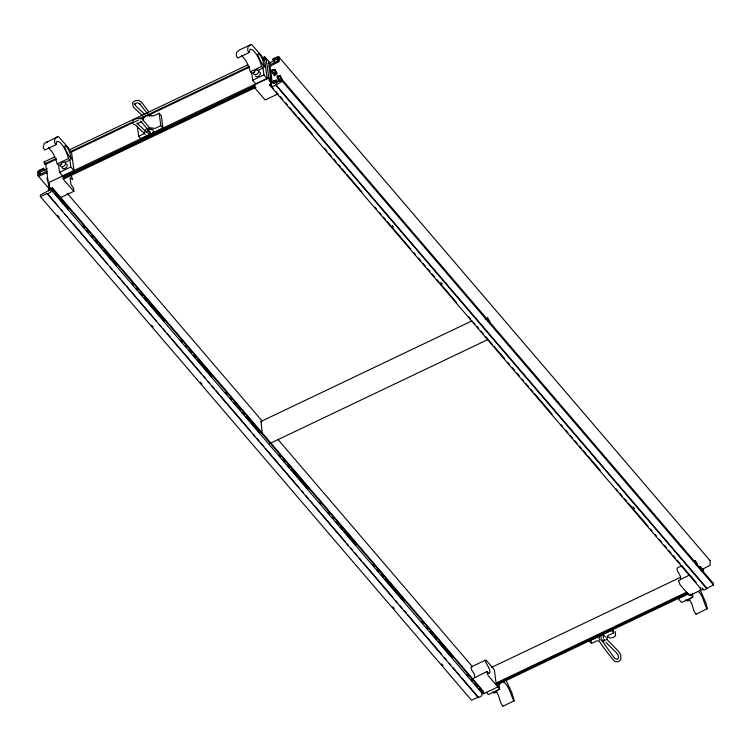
<?xml version="1.0" encoding="UTF-8"?>
<svg xmlns="http://www.w3.org/2000/svg" width="751" height="751" viewBox="0 0 751 751"><rect width="100%" height="100%" fill="white"/><g stroke="black" fill="none" stroke-linecap="round" stroke-linejoin="round"><path stroke-width="1.13" d="M149.28 116.424L149.289 115.335L150.744 114.912L151.636 115.738M70.594 151.974L68.454 147.863L58.662 136.804L57.63 136.701L44.168 143.497L43.248 147.543L44.675 150.078L55.95 144.708L57.057 141.207L59.808 142.164L63.093 146.088A11.913 3.53 64.5 0 1 67.271 154.697L68.529 158.499L69.899 160.094L70.791 166.966L74.049 170.777L62.784 176.147L59.526 172.345L58.634 165.464L57.264 163.878L56.006 160.066A11.913 3.53 64.5 0 0 51.819 151.458L48.543 147.534M64.821 178.147C64.229 179.517 62.202 173.65 63 177.79A1.868 0.554 64.5 0 0 64.098 180.184L73.851 191.28L73.532 188.266L70.941 184.305L70.059 177.724L72.631 179.583L71.176 175.405M56.203 158.452L44.6 163.981L44.722 163.38M262.991 59.845L265.103 58.841L265.187 57.911L266.23 59.132L268.774 77.672L270.773 80.291L269.468 78.573M269.111 66.614L270.144 64.727L278.255 60.747L277.832 57.517L272.923 59.751L274.444 61.535M500.157 683.926L500.701 682.227M472.022 320.837L261.019 421.452L262.221 433.149M143.066 120.094L144.079 117.062L147.327 115.288L153.514 115.954L159.184 113.26L161.343 115.776L162.958 128.205L153.213 132.852L153.12 129.67L149.327 128.947M606.611 639.617L607.972 635.581L613.642 632.877L613.201 629.479M472.454 678.848L487.146 671.469L489.014 673.6L489.464 673.243C492.112 669.685 482.827 660.598 486.413 660.505L494.327 669.742L495.885 681.739L497.96 684.518L498.251 686.264A1.868 0.554 64.5 0 1 497.491 686.489L488.413 675.881L487.108 673.29L487.146 671.469M47.379 177.743L46.919 178.588L47.801 180.982M48.909 190.989L48.327 189.393L48.777 188.548M272.331 71.092L274.885 69.261L277.091 73.213L276.631 74.058L274.537 75.044L272.331 71.092L274.885 69.261M274.537 75.044L274.997 74.199M274.322 83.492L273.74 81.897L274.19 81.052L276.284 80.066L277.617 81.615M277.57 77.212L280.114 75.382L282.32 79.334L281.869 80.169L279.776 81.164L277.57 77.212L280.114 75.382M273.74 81.897L276.284 80.066M489.436 322.77L489.887 321.926L487.681 317.973L487.23 318.818L488.103 321.212M695.351 560.481L694.9 561.326L695.773 563.719L697.106 565.278L697.557 564.433L695.351 560.481L693.267 561.466M700.589 566.601L700.139 567.437L701.012 569.84L702.345 571.389L702.795 570.544L700.589 566.601L698.496 567.587M701.866 569.568L701.922 568.976M497.857 690.131L495.116 692.891L493.473 692.901L492.684 691.821M690.995 598.031L688.263 600.791L686.621 600.8L685.832 599.73M254.983 85.483L254.382 84.882L254.533 86.459A1.868 0.554 64.5 0 0 255.631 88.853L264.709 99.461L265.676 99.507M495.735 691.155C499.481 694.093 500.091 705.208 502.926 705.752M502.757 706.4L514.228 700.73L511.703 692.338L505.892 680.209M689.484 600.04C693.145 603.513 692.769 611.68 696.102 614.008M695.895 614.299L707.367 608.639L705.978 603.166L700.054 589.563M241.681 55.433L244.967 59.357A11.913 3.53 64.5 0 1 249.144 67.966L250.412 71.777L251.773 73.373L252.665 80.244L255.922 84.056L267.187 78.677L264.624 59.902L263.582 58.681L263.432 59.958L261.601 55.762L251.801 44.713L250.778 44.6L239.503 49.979L236.668 52.241C236.03 53.772 236.199 57.743 238.039 57.714M237.823 57.987L249.088 52.608L250.205 49.106L252.946 50.064L256.232 53.988A11.913 3.53 64.5 0 1 260.419 62.596L261.677 66.407L263.038 67.994L263.93 74.875L267.187 78.677M270.097 63.037L266.474 58.691M272.078 69.927L271.824 71.767L274.444 75.785L274.697 73.945M148.163 129.134L146.727 132.72M604.855 639.279L604.142 639.983L600.988 639.918M701.603 569.849L710.211 565.081L710.042 560.631L278.978 57.038L277.645 56.635L272.81 58.935L272.923 59.751M485.728 660.007L471.243 666.916C469.938 670.53 475.712 672.84 474.576 676.858M57.63 136.701L54.795 138.973L54.579 142.568L55.95 144.708M250.778 44.6L247.933 46.872L247.717 50.477L249.088 52.608M132.73 120.611L135.377 118.94L140.202 118.076M48.327 189.393L50.42 188.388M44.6 163.981L44.14 161.963L54.692 156.931M69.468 149.881L247.764 64.868M262.54 57.818L264.643 56.813L266.549 58.785M69.918 151.909L133.218 121.728M139.555 118.705L249.276 66.388M49.078 183.77L48.271 182.822L45.727 164.272L56.278 159.24M71.054 152.2L138.578 120M140.681 118.996L144.905 116.987M147.018 115.983L249.351 67.177M264.127 60.136L266.23 59.132M44.985 170.083L43.455 168.299L38.63 170.608L37.55 172.167L38.019 175.762L49.463 189.13M137.058 123.812L141.779 121.559M57.264 163.878L68.529 158.499M250.412 71.777L261.677 66.407M47.341 168.731L39.944 172.261L40.197 174.223M268.238 63.403L277.748 58.86L279.278 60.643M47.229 171.021L39.099 174.795L38.677 171.566L43.567 169.125L43.455 168.299M58.634 165.464L61.704 164M64.774 162.535L69.899 160.094M251.773 73.373L254.842 71.908M257.922 70.444L263.038 67.994M148.003 128.177L145.694 129.501L144.342 133.547L138.672 136.25L140.822 138.766L150.557 134.119L150.266 131.857M59.526 172.345L70.791 166.966M252.665 80.244L263.93 74.875M159.184 113.26L160.798 125.699L155.138 128.393L148.942 127.726M48.271 182.822L268.774 77.672M63.844 176.729L254.814 85.67M63.197 178.24L255.209 86.684M63.807 178.916L255.819 87.351M50.796 188.614L52.41 187.844L483.466 691.436L483.597 692.413L481.982 693.182L481.907 695.67L478.303 697.717L47.153 193.476L40.47 196.668L471.534 700.251L478.218 697.069L461.433 677.458M47.238 194.133L50.843 192.087L50.927 189.599L52.532 188.83L52.41 187.844M700.749 587.826L700.88 588.803L269.816 85.22L271.43 84.45L271.637 86.083L272.979 86.496L282.385 81.305L282.169 79.662L274.087 83.521L272.303 82.986L270.247 67.111L271.327 65.553L279.147 61.498L278.978 57.038M60.399 197.691L73.851 191.28M265.385 99.949L277.804 94.025M269.59 443.644L487.981 339.499M682.434 566.216C671.009 567.812 681.251 573.06 680.594 578.627M491.445 667.451L680.631 577.237M689.033 575.21L678.472 580.617L679.946 584.55L689.024 595.158A1.868 0.554 64.5 0 0 689.784 594.942M495.566 683.316L686.527 592.257M496.42 683.814L687.39 592.755M497.246 683.598L687.156 593.037M497.237 684.762L688.198 593.703M688.545 593.788L678.303 598.669L681.561 602.48L692.826 597.111L692.384 593.675M483.719 693.68L498.204 686.78M689.737 595.449L703.189 589.037M702.485 588.042L702.701 589.676L704.034 590.079L713.45 584.898L713.234 583.255L282.169 79.662M599.993 639.796L598.913 638.528L599.561 636.82L599.091 636.266L589.357 640.913L591.506 643.429L597.176 640.725L599.373 641.035M498.936 683.476L499.687 689.202L488.422 694.581L486.46 692.291M605.24 640.5L602.659 641.504M273.204 73.495L275.298 72.5L276.631 74.058M278.443 79.606L280.536 78.62L281.869 80.169M485.587 318.968L487.681 317.973M46.365 142.07L47.397 142.183M148.52 133.387L150.557 134.119M44.14 161.963L46.13 164.122M133.04 123.859L135.114 124.722L145.375 134.373M255.509 76.189L256.804 76.752L258.597 76.161L260.053 74.696L260.494 73.035L259.705 71.965M607.174 636.529L609.774 637.937L613.06 637.646L615.595 635.853L615.257 631.431M269.018 78.048L269.018 79.55A1.868 0.554 64.5 0 0 270.116 81.943L271.627 83.708M261.019 421.452L261.742 421.865M707.16 608.93C703.828 603.72 703.527 596.407 698.655 591.835M514.022 701.021C510.558 694.975 509.694 686.836 503.743 682.068M471.243 666.916L471.928 667.404M273.364 70.406L272.482 69.73L272.228 71.58L274.847 75.598L275.101 73.748M278.602 76.527L277.72 75.851L277.457 77.7L280.076 81.709M278.199 76.715L277.316 76.048L276.875 76.489L278.79 81.23M274.772 81.211L273.88 80.535L273.627 82.375M274.368 81.399L273.477 80.733L273.223 82.572M485.277 318.452L486.169 319.119M144.774 114.405L135.33 105.562L135.133 103.497L134.429 104.229L136.034 103.103L138.193 102.906L140.127 103.957L139.367 103.441L147.196 113.326L148.491 112.5L148.454 111.383L141.244 101.826L138.588 100.381L135.218 100.69L132.608 102.53L133.171 106.933L142.859 116.001M136.945 123.108L147.224 132.767M605.85 642.293L616.214 652.572L618.336 655.632L618.477 658.439L617.322 659.303L614.806 658.449L601.664 640.312M709.573 560.143L710.042 560.631M47.726 173.218L46.393 172.814L39.352 176.166L38.019 175.762M269.985 63.61L268.492 61.864L271.299 83.464L269.693 84.234L269.816 85.22M265.103 58.841L264.643 56.813M282.385 81.305L713.45 584.898M275.711 84.497L706.766 588.08M275.795 85.154L706.851 588.737M391.975 225.272L393.496 227.055M440.799 282.32L442.33 284.103M633.065 506.925L634.586 508.709M271.214 86.018L273.505 88.693M275.795 91.369L278.086 94.044M280.367 96.71L282.658 99.385M285.709 102.953L287.239 104.736M289.529 107.412L291.82 110.087M293.341 111.861L296.392 115.429M297.922 117.212L312.416 134.147M324.62 148.407L326.91 151.082M329.201 153.758L331.491 156.433M333.782 159.109L336.063 161.775M338.354 164.45L340.644 167.126M342.174 168.909L345.225 172.477M346.746 174.26L362.01 192.087M374.974 207.238L376.504 209.022M379.555 212.58L381.076 214.364M383.367 217.039L385.657 219.714M387.187 221.498L390.238 225.065M391.759 226.849L410.835 249.125M413.885 252.693L415.416 254.476M418.467 258.044L420.757 260.71M423.038 263.385L425.329 266.061M427.619 268.736L429.91 271.411M432.2 274.087L434.482 276.762M436.772 279.428L439.063 282.104M440.593 283.887L456.608 302.606M468.821 316.866L470.342 318.649M473.393 322.217L474.923 324M477.214 326.666L478.734 328.45M481.025 331.125L483.315 333.801M485.606 336.476L487.897 339.152M489.417 340.935L492.468 344.493M493.998 346.277L504.681 358.762M507.732 362.32L509.253 364.104M512.304 367.671L514.595 370.346M516.885 373.022L519.176 375.697M522.227 379.255L523.747 381.039M526.038 383.714L528.328 386.389M530.619 389.065L532.91 391.74M534.43 393.515L551.976 414.017M561.138 424.719L562.659 426.493M565.71 430.06L568 432.736M570.291 435.411L572.581 438.086M574.872 440.762L577.153 443.428M579.443 446.103L581.734 448.779M583.264 450.562L586.315 454.13M587.836 455.913L600.049 470.173M616.064 488.892L617.594 490.675M619.885 493.341L622.166 496.017M624.457 498.692L626.747 501.368M628.277 503.151L648.113 526.32M650.394 528.995L651.924 530.779M654.975 534.346L656.505 536.13M659.556 539.697L661.847 542.363M664.128 545.038L666.419 547.714M668.709 550.389L671 553.065M673.29 555.74L675.571 558.406M677.102 560.19L680.153 563.757M681.683 565.541L696.177 582.476M690.216 594.06L692.826 597.111M613.642 632.877L611.483 630.361L601.748 635.008L604.564 635.825L605.653 637.101M160.798 125.699L162.958 128.205M142.483 119.409L151.373 129.801M140.728 121.174L149.637 131.594M497.725 686.921L499.687 689.202M44.684 163.061L45.727 164.272M67.168 193.223L261.714 420.504M277.739 439.222L472.295 666.503M52.532 188.83L483.597 692.413M52.936 190.97L49.613 187.093A1.868 0.554 64.5 0 1 48.515 184.69L48.364 183.113L49.125 183.967M474.641 683.635L477.523 686.996M478.96 688.676L481.119 691.202M51.556 189.505L53.086 191.289M54.607 193.073L68.341 209.116M82.835 226.051L84.365 227.835M86.656 230.501L88.177 232.284M91.228 235.852L92.758 237.635M95.048 240.311L97.339 242.986M98.86 244.77L101.911 248.328M103.441 250.111L116.405 265.263M131.669 283.089L133.19 284.873M136.25 288.44L137.771 290.224M140.061 292.899L142.352 295.565M143.873 297.349L146.924 300.916M148.454 302.7L164.478 321.419M180.493 340.137L182.024 341.921M185.075 345.479L186.605 347.262M188.886 349.938L191.176 352.613M193.467 355.289L195.758 357.964M197.278 359.748L211.773 376.683M225.507 392.726L227.037 394.5M230.088 398.068L231.618 399.851M233.899 402.527L236.189 405.202M237.72 406.986L240.771 410.553M242.291 412.327L244.582 415.003M246.112 416.786L259.846 432.829M278.912 455.115L280.442 456.899M282.733 459.574L285.023 462.24M287.304 464.916L289.595 467.591M291.125 469.375L307.91 488.985M319.353 502.353L320.874 504.137M327.746 512.154L329.267 513.937M332.327 517.505L333.848 519.288M336.138 521.964L338.429 524.639M339.95 526.423L343 529.981M344.531 531.764L355.974 545.132M372.759 564.743L374.28 566.526M376.57 569.202L378.861 571.877M381.151 574.553L383.442 577.219M384.963 579.002L404.038 601.288M421.583 621.79L423.113 623.574M426.164 627.132L427.695 628.916M429.976 631.591L432.266 634.266M433.796 636.05L436.847 639.617M438.368 641.401L452.102 657.444M466.596 674.379L468.126 676.153M471.177 679.721L472.708 681.504M474.989 684.18L477.279 686.855M478.809 688.639L481.1 691.314M50.927 189.599L481.982 693.182M47.153 193.476L57.836 205.952M60.887 209.52L62.417 211.303M64.699 213.979L66.989 216.654M69.28 219.33L71.57 221.996M73.091 223.779L107.431 263.892M109.721 266.567L112.002 269.243M114.293 271.909L115.823 273.693M118.114 276.368L120.395 279.043M121.925 280.827L124.976 284.394M126.497 286.178L153.204 317.373M154.734 319.156L156.255 320.93M159.306 324.498L160.836 326.281M163.127 328.957L165.408 331.632M166.938 333.416L169.989 336.974M171.519 338.757L201.268 373.519M203.559 376.195L205.089 377.978M208.14 381.546L209.66 383.329M211.951 386.005L214.242 388.671M215.762 390.454L218.813 394.022M220.343 395.805L250.102 430.567M253.153 434.134L254.673 435.909M256.964 438.584L259.255 441.259M260.775 443.043L263.826 446.61M265.356 448.394L298.926 487.606M301.977 491.173L303.507 492.956M305.788 495.632L308.079 498.307M310.37 500.983L312.66 503.649M314.181 505.432L345.469 541.978M346.99 543.762L348.52 545.545M350.811 548.221L352.332 550.004M354.622 552.67L356.913 555.346M359.203 558.021L361.484 560.697M363.015 562.48L392.764 597.242M395.824 600.809L397.345 602.584M399.635 605.259L401.926 607.934M404.216 610.61L406.498 613.285M408.028 615.069L441.597 654.281M444.648 657.848L446.178 659.631M449.229 663.199L450.75 664.982M453.041 667.648L455.331 670.324M456.852 672.107L459.903 675.675M57.808 215.518L59.338 217.302M151.646 325.155L153.176 326.929M200.479 382.193L202 383.977M392.745 606.808L394.266 608.582M441.569 663.846L443.09 665.63M606.592 639.12L618.157 651.004L620.73 654.722L620.795 659.81L618.12 661.8L614.834 661.622C609.502 655.219 603.795 648.517 599.373 641.288M66.557 164.056L67.346 165.136L66.914 166.797L65.459 168.262L63.666 168.853L62.371 168.28L62.183 166.825M703.011 568.77L703.377 570.863L702.833 569.183M279.663 76.227L280.536 78.62M274.425 70.106L275.298 72.5M275.833 80.901L276.706 83.305M603.025 634.67L603.485 638.087M591.215 641.166L591.506 643.429M478.218 697.069L478.303 697.717M277.748 58.86L278.133 61.807M137.349 126.074L138.672 136.25M74.049 170.777L71.486 151.993M49.05 183.422L49.397 190.228L40.263 195.016L40.47 196.668M600.753 635.215L601.194 638.613M148.614 129.247L149.027 132.617M483.766 693.173A1.868 0.554 64.5 0 1 483.006 693.398M71.148 159.052C57.752 139.752 69.308 143.244 71.148 159.052M264.286 66.952C250.89 47.651 262.446 51.152 264.286 66.952M65.675 163.174L65.234 164.835L63.788 166.3L61.986 166.891L60.69 166.328L60.502 164.873L61.507 163.202L63.244 162.113L64.886 162.103L65.675 163.174M258.813 71.082L258.382 72.744L256.926 74.208L255.133 74.79L253.838 74.227L253.65 72.772L254.655 71.11L256.382 70.012L258.025 70.003L258.813 71.082"/></g></svg>
